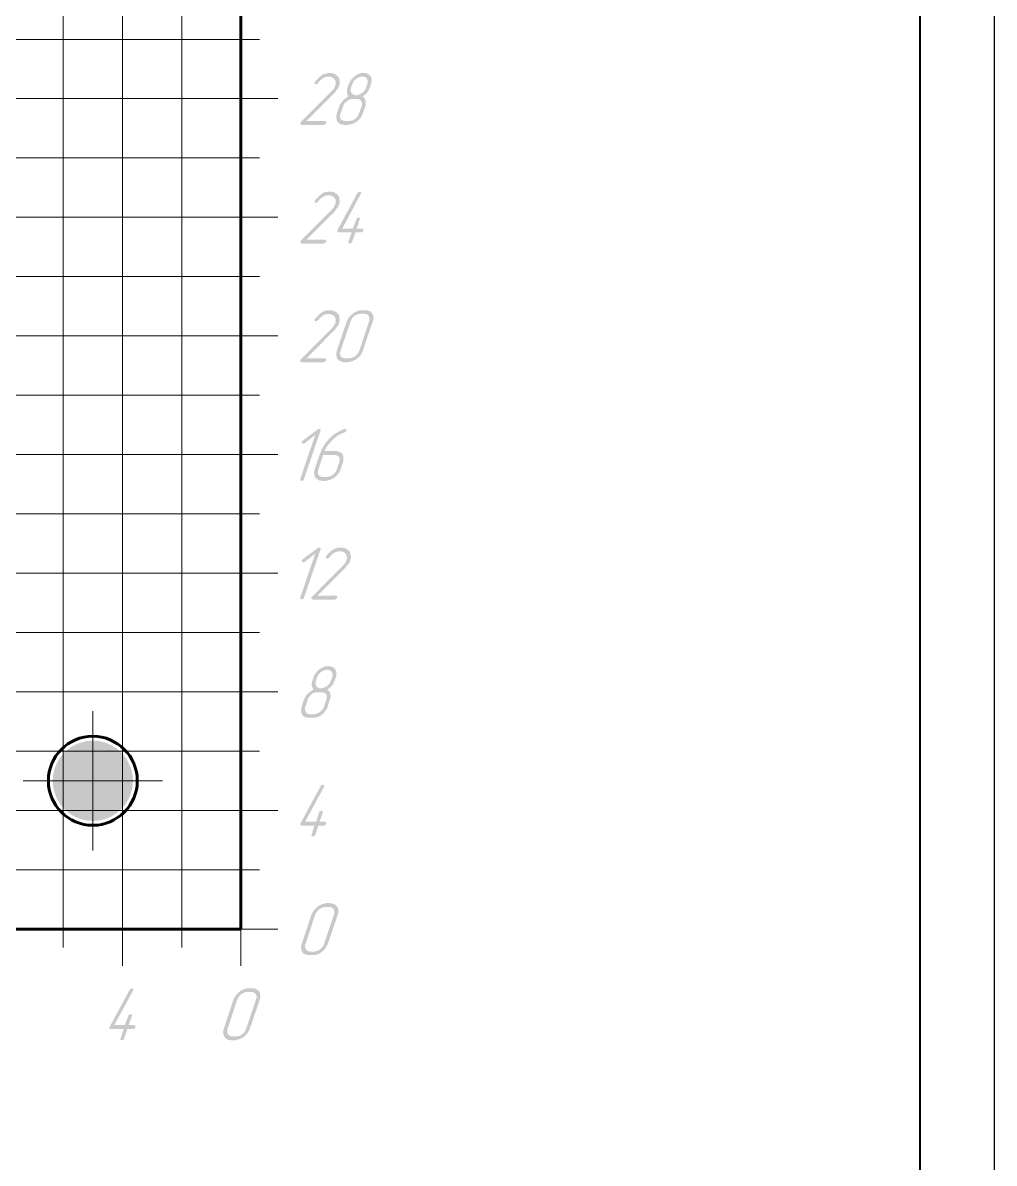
# Model space of a CAD drawing. Extents: x 260 to 1101, y 70 to 664.
# Drawn here: x 1035.5 to 1101, y 367 to 443.9 of the extents above; entities that cross this region are included whole.
import ezdxf

# ---------------------------------------------------------------- set-up
doc = ezdxf.new("R2010")
doc.units = 0
doc.header["$MEASUREMENT"] = 0
for name, color, linetype in [('KONTUR', 7, 'CONTINUOUS'), ('PDF _Геометрия', 7, 'CONTINUOUS'), ('PDF _Сплошная заливка', 7, 'CONTINUOUS')]:
    doc.layers.add(name, color=color, linetype=linetype)
doc.layers.add('Основная', color=7, linetype='CONTINUOUS', lineweight=40)

msp = doc.modelspace()

# ---------------------------------------------------------------- hatches: boundary and pattern name
at = {"layer": 'PDF _Сплошная заливка', "transparency": 33554559}
for points in [[(1056.239, 440.519), (1056.264, 440.519), (1056.29, 440.519), (1056.366, 440.494), (1056.467, 440.468), (1056.569, 440.418), (1056.594, 440.392), (1056.645, 440.367), (1056.696, 440.316), (1056.721, 440.265), (1056.721, 440.265), (1056.747, 440.265), (1056.747, 440.24), (1056.747, 440.24), (1056.772, 440.214), (1056.797, 440.189), (1056.823, 440.113), (1056.823, 440.011), (1056.848, 439.91), (1056.848, 439.859), (1056.848, 439.783), (1056.823, 439.732), (1056.823, 439.656), (1056.823, 439.656), (1056.797, 439.656), (1056.797, 439.63), (1056.772, 439.579), (1056.772, 439.554), (1056.747, 439.503), (1056.696, 439.427), (1056.696, 439.427), (1056.67, 439.402), (1056.645, 439.376), (1056.62, 439.351), (1056.594, 439.3), (1056.569, 439.249), (1056.518, 439.198), (1056.467, 439.148), (1054.588, 437.268), (1055.858, 437.268), (1055.883, 437.268), (1055.909, 437.268), (1055.909, 437.243), (1055.934, 437.217), (1055.934, 437.217), (1055.934, 437.166), (1055.934, 437.141), (1055.934, 437.141), (1055.909, 437.116), (1055.909, 437.09), (1055.858, 437.065), (1055.858, 437.065), (1055.833, 437.039), (1055.807, 437.039), (1055.756, 437.014), (1054.258, 437.014), (1054.233, 437.039), (1054.207, 437.039), (1054.182, 437.065), (1054.182, 437.065), (1054.182, 437.09), (1054.182, 437.116), (1054.182, 437.166), (1054.182, 437.166), (1054.207, 437.166), (1054.207, 437.192), (1054.233, 437.217), (1056.315, 439.3), (1056.391, 439.402), (1056.467, 439.478), (1056.467, 439.478), (1056.467, 439.503), (1056.467, 439.503), (1056.493, 439.529), (1056.518, 439.605), (1056.543, 439.656), (1056.543, 439.681), (1056.569, 439.681), (1056.569, 439.706), (1056.569, 439.757), (1056.569, 439.808), (1056.569, 439.884), (1056.569, 439.96), (1056.543, 440.011), (1056.518, 440.062), (1056.493, 440.087), (1056.493, 440.087), (1056.493, 440.113), (1056.467, 440.113), (1056.442, 440.138), (1056.417, 440.164), (1056.391, 440.189), (1056.315, 440.214), (1056.315, 440.214), (1056.315, 440.24), (1056.29, 440.24), (1056.264, 440.24), (1056.213, 440.265), (1056.188, 440.265), (1056.086, 440.265), (1056.061, 440.265), (1056.036, 440.265), (1055.985, 440.265), (1055.934, 440.24), (1055.858, 440.24), (1055.807, 440.214), (1055.731, 440.164), (1055.731, 440.164), (1055.706, 440.164), (1055.68, 440.138), (1055.629, 440.087), (1055.579, 440.062), (1055.502, 439.986), (1055.452, 439.935), (1055.375, 439.833), (1055.375, 439.833), (1055.375, 439.833), (1055.35, 439.808), (1055.325, 439.783), (1055.325, 439.783), (1055.299, 439.783), (1055.274, 439.757), (1055.249, 439.757), (1055.249, 439.757), (1055.223, 439.757), (1055.198, 439.783), (1055.172, 439.783), (1055.147, 439.808), (1055.147, 439.808), (1055.147, 439.859), (1055.147, 439.884), (1055.172, 439.935), (1055.198, 439.935), (1055.198, 439.935), (1055.198, 439.96), (1055.223, 439.986), (1055.274, 440.037), (1055.325, 440.087), (1055.401, 440.164), (1055.477, 440.24), (1055.579, 440.316), (1055.655, 440.392), (1055.68, 440.392), (1055.68, 440.392), (1055.68, 440.392), (1055.706, 440.418), (1055.756, 440.443), (1055.833, 440.443), (1055.883, 440.468), (1055.985, 440.494), (1056.086, 440.519), (1056.163, 440.519), (1056.213, 440.519)], [(1056.239, 432.518), (1056.264, 432.518), (1056.29, 432.518), (1056.366, 432.493), (1056.467, 432.467), (1056.569, 432.417), (1056.594, 432.391), (1056.645, 432.366), (1056.696, 432.315), (1056.721, 432.264), (1056.721, 432.264), (1056.747, 432.264), (1056.747, 432.239), (1056.747, 432.239), (1056.772, 432.213), (1056.797, 432.188), (1056.823, 432.112), (1056.823, 432.01), (1056.848, 431.909), (1056.848, 431.858), (1056.848, 431.782), (1056.823, 431.731), (1056.823, 431.655), (1056.823, 431.655), (1056.797, 431.655), (1056.797, 431.629), (1056.772, 431.578), (1056.772, 431.553), (1056.747, 431.502), (1056.696, 431.426), (1056.696, 431.426), (1056.67, 431.401), (1056.645, 431.375), (1056.62, 431.35), (1056.594, 431.299), (1056.569, 431.274), (1056.518, 431.197), (1056.467, 431.147), (1054.588, 429.267), (1055.858, 429.267), (1055.883, 429.267), (1055.909, 429.267), (1055.909, 429.242), (1055.934, 429.216), (1055.934, 429.216), (1055.934, 429.165), (1055.934, 429.14), (1055.934, 429.14), (1055.909, 429.115), (1055.909, 429.089), (1055.858, 429.064), (1055.858, 429.064), (1055.833, 429.038), (1055.807, 429.038), (1055.756, 429.013), (1054.258, 429.013), (1054.233, 429.038), (1054.207, 429.038), (1054.182, 429.064), (1054.182, 429.064), (1054.182, 429.089), (1054.182, 429.115), (1054.182, 429.165), (1054.182, 429.165), (1054.207, 429.165), (1054.207, 429.191), (1054.233, 429.216), (1056.315, 431.299), (1056.391, 431.401), (1056.467, 431.477), (1056.467, 431.477), (1056.467, 431.502), (1056.467, 431.528), (1056.493, 431.528), (1056.518, 431.604), (1056.543, 431.655), (1056.543, 431.68), (1056.569, 431.68), (1056.569, 431.705), (1056.569, 431.756), (1056.569, 431.807), (1056.569, 431.883), (1056.569, 431.959), (1056.543, 432.01), (1056.518, 432.061), (1056.493, 432.086), (1056.493, 432.086), (1056.493, 432.112), (1056.467, 432.112), (1056.442, 432.137), (1056.417, 432.163), (1056.391, 432.188), (1056.315, 432.213), (1056.315, 432.213), (1056.315, 432.239), (1056.29, 432.239), (1056.264, 432.239), (1056.213, 432.264), (1056.188, 432.264), (1056.086, 432.264), (1056.061, 432.264), (1056.036, 432.264), (1055.985, 432.264), (1055.934, 432.239), (1055.858, 432.239), (1055.807, 432.213), (1055.731, 432.163), (1055.731, 432.163), (1055.706, 432.163), (1055.68, 432.137), (1055.629, 432.086), (1055.579, 432.061), (1055.502, 431.985), (1055.452, 431.934), (1055.375, 431.832), (1055.375, 431.832), (1055.375, 431.832), (1055.35, 431.807), (1055.325, 431.782), (1055.325, 431.782), (1055.299, 431.782), (1055.274, 431.756), (1055.249, 431.756), (1055.249, 431.756), (1055.223, 431.756), (1055.198, 431.782), (1055.172, 431.782), (1055.147, 431.807), (1055.147, 431.807), (1055.147, 431.858), (1055.147, 431.883), (1055.172, 431.934), (1055.198, 431.934), (1055.198, 431.934), (1055.198, 431.959), (1055.223, 431.985), (1055.274, 432.036), (1055.325, 432.086), (1055.401, 432.163), (1055.477, 432.239), (1055.579, 432.315), (1055.655, 432.391), (1055.68, 432.391), (1055.68, 432.391), (1055.68, 432.391), (1055.706, 432.417), (1055.756, 432.442), (1055.833, 432.467), (1055.883, 432.493), (1055.985, 432.493), (1056.086, 432.518), (1056.163, 432.518), (1056.213, 432.518)], [(1058.245, 432.518), (1058.27, 432.518), (1058.27, 432.493), (1058.295, 432.493), (1058.295, 432.467), (1058.295, 432.442), (1058.295, 432.391), (1058.27, 432.366), (1057.026, 430.029), (1057.737, 430.029), (1057.965, 430.639), (1057.965, 430.639), (1057.965, 430.664), (1057.991, 430.689), (1058.016, 430.74), (1058.016, 430.74), (1058.016, 430.74), (1058.042, 430.766), (1058.092, 430.766), (1058.118, 430.766), (1058.118, 430.766), (1058.143, 430.766), (1058.168, 430.766), (1058.194, 430.74), (1058.194, 430.74), (1058.219, 430.715), (1058.219, 430.689), (1058.194, 430.639), (1057.991, 430.029), (1058.372, 430.029), (1058.397, 430.029), (1058.422, 430.004), (1058.448, 429.978), (1058.448, 429.978), (1058.448, 429.953), (1058.448, 429.927), (1058.448, 429.902), (1058.448, 429.902), (1058.422, 429.877), (1058.422, 429.851), (1058.397, 429.826), (1058.372, 429.8), (1058.346, 429.8), (1058.321, 429.775), (1058.27, 429.775), (1057.915, 429.775), (1057.686, 429.14), (1057.686, 429.14), (1057.686, 429.115), (1057.661, 429.089), (1057.61, 429.038), (1057.61, 429.038), (1057.584, 429.038), (1057.559, 429.038), (1057.534, 429.013), (1057.508, 429.013), (1057.508, 429.038), (1057.483, 429.038), (1057.458, 429.038), (1057.432, 429.064), (1057.432, 429.064), (1057.432, 429.089), (1057.432, 429.14), (1057.661, 429.775), (1056.772, 429.775), (1056.747, 429.775), (1056.721, 429.8), (1056.696, 429.8), (1056.696, 429.826), (1056.696, 429.826), (1056.696, 429.851), (1056.696, 429.902), (1056.696, 429.927), (1058.042, 432.417), (1058.067, 432.442), (1058.067, 432.442), (1058.092, 432.467), (1058.118, 432.493), (1058.219, 432.518), (1058.219, 432.518)], [(1056.239, 424.517), (1056.264, 424.517), (1056.29, 424.517), (1056.366, 424.492), (1056.467, 424.466), (1056.569, 424.416), (1056.594, 424.39), (1056.645, 424.365), (1056.696, 424.314), (1056.721, 424.289), (1056.721, 424.263), (1056.747, 424.263), (1056.747, 424.263), (1056.747, 424.238), (1056.772, 424.212), (1056.797, 424.187), (1056.823, 424.111), (1056.823, 424.009), (1056.848, 423.908), (1056.848, 423.857), (1056.848, 423.806), (1056.823, 423.73), (1056.823, 423.654), (1056.823, 423.654), (1056.797, 423.654), (1056.797, 423.628), (1056.772, 423.577), (1056.772, 423.552), (1056.747, 423.501), (1056.696, 423.425), (1056.696, 423.425), (1056.67, 423.4), (1056.645, 423.374), (1056.62, 423.349), (1056.594, 423.298), (1056.569, 423.273), (1056.518, 423.196), (1056.467, 423.146), (1054.588, 421.266), (1055.858, 421.266), (1055.883, 421.266), (1055.909, 421.266), (1055.909, 421.241), (1055.934, 421.215), (1055.934, 421.215), (1055.934, 421.164), (1055.934, 421.139), (1055.934, 421.139), (1055.909, 421.114), (1055.909, 421.088), (1055.858, 421.063), (1055.858, 421.063), (1055.833, 421.037), (1055.807, 421.037), (1055.756, 421.012), (1054.258, 421.012), (1054.233, 421.037), (1054.207, 421.037), (1054.182, 421.063), (1054.182, 421.063), (1054.182, 421.088), (1054.182, 421.114), (1054.182, 421.164), (1054.182, 421.164), (1054.207, 421.164), (1054.207, 421.19), (1054.233, 421.215), (1056.315, 423.298), (1056.391, 423.4), (1056.467, 423.476), (1056.467, 423.476), (1056.467, 423.501), (1056.467, 423.527), (1056.493, 423.527), (1056.518, 423.603), (1056.543, 423.654), (1056.543, 423.679), (1056.569, 423.679), (1056.569, 423.704), (1056.569, 423.755), (1056.569, 423.806), (1056.569, 423.882), (1056.569, 423.958), (1056.543, 424.035), (1056.518, 424.06), (1056.493, 424.085), (1056.493, 424.085), (1056.493, 424.111), (1056.467, 424.111), (1056.442, 424.136), (1056.417, 424.162), (1056.391, 424.187), (1056.315, 424.212), (1056.315, 424.212), (1056.315, 424.238), (1056.29, 424.238), (1056.264, 424.238), (1056.213, 424.263), (1056.188, 424.263), (1056.086, 424.263), (1056.061, 424.263), (1056.036, 424.263), (1055.985, 424.263), (1055.934, 424.238), (1055.858, 424.238), (1055.807, 424.212), (1055.731, 424.162), (1055.731, 424.162), (1055.706, 424.162), (1055.68, 424.136), (1055.629, 424.085), (1055.579, 424.06), (1055.502, 423.984), (1055.452, 423.933), (1055.375, 423.831), (1055.375, 423.831), (1055.375, 423.831), (1055.35, 423.806), (1055.325, 423.781), (1055.325, 423.781), (1055.299, 423.781), (1055.274, 423.781), (1055.249, 423.755), (1055.249, 423.755), (1055.223, 423.781), (1055.198, 423.781), (1055.172, 423.806), (1055.147, 423.806), (1055.147, 423.806), (1055.147, 423.857), (1055.147, 423.882), (1055.172, 423.933), (1055.198, 423.933), (1055.198, 423.933), (1055.198, 423.958), (1055.223, 423.984), (1055.274, 424.035), (1055.325, 424.085), (1055.401, 424.162), (1055.477, 424.263), (1055.579, 424.314), (1055.655, 424.39), (1055.68, 424.39), (1055.68, 424.39), (1055.68, 424.39), (1055.706, 424.416), (1055.756, 424.441), (1055.833, 424.466), (1055.883, 424.492), (1055.985, 424.517), (1056.086, 424.517), (1056.163, 424.517), (1056.213, 424.517)], [(1055.502, 416.516), (1055.528, 416.516), (1055.528, 416.491), (1055.553, 416.491), (1055.553, 416.465), (1055.553, 416.44), (1055.553, 416.389), (1054.436, 413.138), (1054.436, 413.138), (1054.436, 413.113), (1054.411, 413.087), (1054.385, 413.036), (1054.36, 413.036), (1054.334, 413.036), (1054.309, 413.036), (1054.284, 413.011), (1054.258, 413.011), (1054.258, 413.036), (1054.233, 413.036), (1054.207, 413.036), (1054.182, 413.062), (1054.182, 413.062), (1054.182, 413.113), (1054.182, 413.138), (1055.198, 416.11), (1054.487, 415.551), (1054.461, 415.551), (1054.436, 415.551), (1054.411, 415.526), (1054.385, 415.526), (1054.36, 415.526), (1054.36, 415.526), (1054.334, 415.526), (1054.309, 415.551), (1054.309, 415.576), (1054.284, 415.576), (1054.284, 415.627), (1054.284, 415.653), (1054.309, 415.653), (1054.309, 415.678), (1054.334, 415.703), (1054.36, 415.729), (1055.375, 416.491), (1055.375, 416.491), (1055.401, 416.516), (1055.426, 416.516), (1055.452, 416.516), (1055.477, 416.516)], [(1055.502, 408.515), (1055.528, 408.515), (1055.528, 408.49), (1055.553, 408.49), (1055.553, 408.464), (1055.553, 408.439), (1055.553, 408.388), (1054.436, 405.137), (1054.436, 405.137), (1054.436, 405.112), (1054.411, 405.086), (1054.385, 405.035), (1054.36, 405.035), (1054.334, 405.035), (1054.309, 405.035), (1054.284, 405.01), (1054.258, 405.01), (1054.258, 405.035), (1054.233, 405.035), (1054.207, 405.035), (1054.182, 405.061), (1054.182, 405.061), (1054.182, 405.112), (1054.182, 405.137), (1055.198, 408.109), (1054.487, 407.55), (1054.461, 407.55), (1054.436, 407.55), (1054.411, 407.525), (1054.385, 407.525), (1054.36, 407.525), (1054.36, 407.525), (1054.334, 407.525), (1054.309, 407.55), (1054.309, 407.575), (1054.284, 407.575), (1054.284, 407.626), (1054.284, 407.652), (1054.309, 407.652), (1054.309, 407.677), (1054.334, 407.702), (1054.36, 407.728), (1055.375, 408.49), (1055.375, 408.49), (1055.401, 408.515), (1055.426, 408.515), (1055.452, 408.515), (1055.477, 408.515)], [(1056.975, 408.515), (1057.026, 408.515), (1057.051, 408.515), (1057.127, 408.49), (1057.229, 408.464), (1057.305, 408.414), (1057.356, 408.388), (1057.407, 408.363), (1057.432, 408.312), (1057.483, 408.287), (1057.483, 408.261), (1057.483, 408.261), (1057.508, 408.261), (1057.508, 408.236), (1057.534, 408.21), (1057.534, 408.185), (1057.559, 408.109), (1057.584, 408.007), (1057.61, 407.906), (1057.61, 407.855), (1057.584, 407.804), (1057.584, 407.728), (1057.559, 407.677), (1057.559, 407.652), (1057.559, 407.652), (1057.559, 407.626), (1057.534, 407.601), (1057.534, 407.55), (1057.508, 407.499), (1057.458, 407.423), (1057.432, 407.423), (1057.432, 407.398), (1057.407, 407.372), (1057.381, 407.347), (1057.356, 407.296), (1057.305, 407.271), (1057.28, 407.194), (1057.229, 407.144), (1055.35, 405.264), (1056.62, 405.264), (1056.62, 405.264), (1056.645, 405.264), (1056.67, 405.239), (1056.67, 405.239), (1056.696, 405.213), (1056.696, 405.188), (1056.696, 405.137), (1056.67, 405.137), (1056.67, 405.112), (1056.645, 405.086), (1056.62, 405.061), (1056.62, 405.061), (1056.594, 405.035), (1056.569, 405.035), (1056.518, 405.01), (1055.02, 405.01), (1054.995, 405.035), (1054.969, 405.035), (1054.944, 405.061), (1054.944, 405.061), (1054.944, 405.086), (1054.944, 405.112), (1054.944, 405.162), (1054.944, 405.162), (1054.969, 405.188), (1054.969, 405.188), (1054.995, 405.213), (1057.051, 407.296), (1057.153, 407.398), (1057.204, 407.474), (1057.229, 407.474), (1057.229, 407.499), (1057.229, 407.525), (1057.254, 407.525), (1057.28, 407.601), (1057.305, 407.677), (1057.305, 407.677), (1057.305, 407.677), (1057.305, 407.702), (1057.331, 407.753), (1057.331, 407.804), (1057.331, 407.88), (1057.305, 407.956), (1057.305, 408.033), (1057.28, 408.058), (1057.254, 408.083), (1057.254, 408.109), (1057.229, 408.109), (1057.229, 408.134), (1057.204, 408.134), (1057.178, 408.16), (1057.153, 408.185), (1057.077, 408.21), (1057.077, 408.21), (1057.051, 408.236), (1057.051, 408.236), (1057, 408.236), (1056.975, 408.261), (1056.95, 408.261), (1056.848, 408.261), (1056.823, 408.261), (1056.797, 408.261), (1056.747, 408.261), (1056.696, 408.236), (1056.62, 408.236), (1056.569, 408.21), (1056.493, 408.16), (1056.493, 408.16), (1056.467, 408.16), (1056.417, 408.134), (1056.391, 408.109), (1056.34, 408.058), (1056.264, 407.982), (1056.213, 407.931), (1056.137, 407.855), (1056.137, 407.829), (1056.112, 407.829), (1056.112, 407.804), (1056.086, 407.779), (1056.086, 407.779), (1056.061, 407.779), (1056.036, 407.779), (1056.01, 407.753), (1055.985, 407.753), (1055.985, 407.779), (1055.934, 407.779), (1055.909, 407.804), (1055.909, 407.804), (1055.909, 407.829), (1055.909, 407.855), (1055.909, 407.88), (1055.934, 407.931), (1055.934, 407.931), (1055.959, 407.931), (1055.959, 407.956), (1055.985, 407.982), (1056.01, 408.033), (1056.086, 408.109), (1056.137, 408.16), (1056.239, 408.261), (1056.315, 408.312), (1056.417, 408.388), (1056.417, 408.388), (1056.442, 408.388), (1056.442, 408.388), (1056.467, 408.414), (1056.518, 408.439), (1056.569, 408.464), (1056.645, 408.49), (1056.747, 408.515), (1056.823, 408.515), (1056.924, 408.515), (1056.95, 408.515)], [(1040.191, 392.786), (1042.899, 392.786), (1042.866, 393.21), (1042.766, 393.623), (1042.604, 394.016), (1042.382, 394.378), (1042.106, 394.701), (1041.783, 394.977), (1041.421, 395.2), (1041.028, 395.362), (1040.615, 395.461), (1040.191, 395.495)], [(1040.191, 392.786), (1037.484, 392.786), (1037.517, 392.363), (1037.616, 391.949), (1037.779, 391.557), (1038.001, 391.194), (1038.277, 390.871), (1038.6, 390.595), (1038.962, 390.373), (1039.355, 390.21), (1039.768, 390.111), (1040.191, 390.078)], [(1040.191, 392.786), (1040.191, 390.078), (1040.615, 390.111), (1041.028, 390.21), (1041.421, 390.373), (1041.783, 390.595), (1042.106, 390.871), (1042.382, 391.194), (1042.604, 391.557), (1042.766, 391.949), (1042.866, 392.363), (1042.899, 392.786)], [(1055.731, 392.513), (1055.756, 392.513), (1055.782, 392.488), (1055.782, 392.488), (1055.807, 392.462), (1055.807, 392.437), (1055.807, 392.412), (1055.782, 392.361), (1054.512, 390.024), (1055.249, 390.024), (1055.452, 390.634), (1055.452, 390.659), (1055.452, 390.659), (1055.477, 390.71), (1055.502, 390.735), (1055.528, 390.735), (1055.528, 390.735), (1055.553, 390.761), (1055.579, 390.761), (1055.604, 390.786), (1055.629, 390.786), (1055.629, 390.761), (1055.655, 390.761), (1055.68, 390.735), (1055.706, 390.735), (1055.706, 390.71), (1055.706, 390.684), (1055.706, 390.634), (1055.477, 390.024), (1055.883, 390.024), (1055.883, 390.024), (1055.909, 389.999), (1055.934, 389.973), (1055.934, 389.973), (1055.934, 389.948), (1055.959, 389.922), (1055.934, 389.897), (1055.934, 389.897), (1055.934, 389.872), (1055.909, 389.846), (1055.883, 389.821), (1055.883, 389.821), (1055.858, 389.795), (1055.833, 389.77), (1055.782, 389.77), (1055.401, 389.77), (1055.198, 389.135), (1055.172, 389.135), (1055.172, 389.11), (1055.147, 389.084), (1055.122, 389.059), (1055.122, 389.033), (1055.096, 389.033), (1055.071, 389.033), (1055.02, 389.033), (1055.02, 389.033), (1054.995, 389.033), (1054.969, 389.033), (1054.944, 389.059), (1054.944, 389.059), (1054.944, 389.084), (1054.944, 389.11), (1054.944, 389.135), (1055.147, 389.77), (1054.258, 389.77), (1054.233, 389.77), (1054.207, 389.795), (1054.182, 389.821), (1054.182, 389.821), (1054.182, 389.821), (1054.182, 389.846), (1054.182, 389.897), (1054.207, 389.922), (1055.553, 392.412), (1055.553, 392.437), (1055.579, 392.462), (1055.604, 392.488), (1055.629, 392.488), (1055.706, 392.513), (1055.706, 392.513)], [(1042.858, 378.797), (1042.883, 378.797), (1042.908, 378.772), (1042.908, 378.772), (1042.908, 378.746), (1042.934, 378.721), (1042.908, 378.67), (1042.908, 378.645), (1041.639, 376.308), (1042.35, 376.308), (1042.578, 376.918), (1042.578, 376.918), (1042.578, 376.943), (1042.604, 376.968), (1042.629, 376.994), (1042.629, 376.994), (1042.655, 377.019), (1042.68, 377.019), (1042.705, 377.045), (1042.731, 377.045), (1042.756, 377.045), (1042.756, 377.045), (1042.781, 377.045), (1042.807, 377.019), (1042.807, 377.019), (1042.832, 376.994), (1042.832, 376.968), (1042.832, 376.918), (1042.604, 376.308), (1042.985, 376.308), (1043.01, 376.283), (1043.035, 376.283), (1043.061, 376.257), (1043.061, 376.257), (1043.061, 376.232), (1043.061, 376.206), (1043.061, 376.181), (1043.061, 376.181), (1043.061, 376.156), (1043.035, 376.13), (1043.01, 376.079), (1042.985, 376.079), (1042.985, 376.079), (1042.934, 376.054), (1042.908, 376.054), (1042.528, 376.054), (1042.299, 375.419), (1042.299, 375.419), (1042.299, 375.394), (1042.274, 375.343), (1042.248, 375.317), (1042.223, 375.317), (1042.223, 375.317), (1042.172, 375.292), (1042.147, 375.292), (1042.147, 375.292), (1042.121, 375.292), (1042.096, 375.317), (1042.071, 375.317), (1042.071, 375.317), (1042.045, 375.343), (1042.045, 375.368), (1042.071, 375.419), (1042.274, 376.054), (1041.385, 376.054), (1041.36, 376.054), (1041.334, 376.054), (1041.309, 376.079), (1041.309, 376.079), (1041.309, 376.105), (1041.309, 376.13), (1041.309, 376.181), (1041.334, 376.206), (1042.68, 378.696), (1042.68, 378.696), (1042.705, 378.721), (1042.705, 378.746), (1042.731, 378.772), (1042.832, 378.797), (1042.832, 378.797)]]:
    msp.add_hatch(color=256, dxfattribs=at).paths.add_polyline_path(points)
h = msp.add_hatch(color=256, dxfattribs=at)
h.paths.add_polyline_path([(1058.372, 440.265), (1058.346, 440.265), (1058.295, 440.265), (1058.245, 440.265), (1058.194, 440.24), (1058.118, 440.214), (1058.042, 440.189), (1057.965, 440.138), (1057.965, 440.138), (1057.94, 440.113), (1057.915, 440.087), (1057.864, 440.037), (1057.813, 439.986), (1057.788, 439.91), (1057.737, 439.859), (1057.711, 439.783), (1057.61, 439.529), (1057.61, 439.503), (1057.61, 439.478), (1057.61, 439.452), (1057.584, 439.402), (1057.584, 439.351), (1057.584, 439.275), (1057.61, 439.224), (1057.635, 439.173), (1057.635, 439.173), (1057.661, 439.148), (1057.686, 439.122), (1057.711, 439.097), (1057.762, 439.071), (1057.813, 439.046), (1057.864, 439.021), (1057.94, 439.021), (1057.991, 439.021), (1058.016, 439.021), (1058.067, 439.046), (1058.143, 439.046), (1058.219, 439.071), (1058.27, 439.122), (1058.346, 439.173), (1058.372, 439.173), (1058.397, 439.198), (1058.422, 439.224), (1058.473, 439.249), (1058.499, 439.3), (1058.549, 439.376), (1058.6, 439.452), (1058.626, 439.529), (1058.702, 439.783), (1058.727, 439.783), (1058.727, 439.808), (1058.727, 439.859), (1058.727, 439.91), (1058.727, 439.96), (1058.727, 440.011), (1058.702, 440.062), (1058.676, 440.138), (1058.676, 440.138), (1058.651, 440.164), (1058.651, 440.189), (1058.6, 440.214), (1058.575, 440.24), (1058.524, 440.24), (1058.448, 440.265)], flags=0)
h.paths.add_polyline_path([(1057.991, 438.767), (1057.711, 438.767), (1057.661, 438.767), (1057.61, 438.741), (1057.559, 438.741), (1057.483, 438.716), (1057.407, 438.665), (1057.331, 438.614), (1057.331, 438.614), (1057.305, 438.589), (1057.28, 438.563), (1057.229, 438.513), (1057.178, 438.487), (1057.127, 438.411), (1057.102, 438.335), (1057.077, 438.259), (1056.899, 437.776), (1056.899, 437.751), (1056.899, 437.725), (1056.874, 437.7), (1056.874, 437.649), (1056.874, 437.598), (1056.874, 437.522), (1056.899, 437.471), (1056.924, 437.42), (1056.924, 437.42), (1056.95, 437.395), (1056.975, 437.37), (1057, 437.344), (1057.051, 437.319), (1057.102, 437.293), (1057.153, 437.268), (1057.229, 437.268), (1057.508, 437.268), (1057.559, 437.293), (1057.61, 437.293), (1057.661, 437.293), (1057.737, 437.319), (1057.813, 437.37), (1057.889, 437.42), (1057.889, 437.42), (1057.915, 437.446), (1057.94, 437.471), (1057.991, 437.522), (1058.042, 437.573), (1058.067, 437.624), (1058.118, 437.7), (1058.143, 437.776), (1058.321, 438.259), (1058.321, 438.284), (1058.321, 438.309), (1058.346, 438.335), (1058.346, 438.386), (1058.346, 438.462), (1058.346, 438.513), (1058.321, 438.563), (1058.295, 438.614), (1058.295, 438.64), (1058.27, 438.64), (1058.27, 438.665), (1058.219, 438.69), (1058.194, 438.741), (1058.118, 438.741), (1058.067, 438.767)], flags=0)
h.paths.add_polyline_path([(1058.499, 440.519), (1058.575, 440.519), (1058.626, 440.494), (1058.702, 440.468), (1058.778, 440.443), (1058.854, 440.392), (1058.879, 440.341), (1058.93, 440.316), (1058.93, 440.291), (1058.93, 440.291), (1058.956, 440.265), (1058.956, 440.24), (1058.981, 440.214), (1058.981, 440.164), (1059.006, 440.113), (1059.006, 440.062), (1059.006, 439.935), (1058.981, 439.859), (1058.956, 439.783), (1058.879, 439.529), (1058.854, 439.503), (1058.854, 439.478), (1058.854, 439.452), (1058.829, 439.402), (1058.803, 439.351), (1058.778, 439.3), (1058.727, 439.249), (1058.702, 439.198), (1058.676, 439.198), (1058.676, 439.173), (1058.651, 439.148), (1058.6, 439.097), (1058.575, 439.071), (1058.524, 439.021), (1058.448, 438.995), (1058.397, 438.944), (1058.397, 438.944), (1058.422, 438.919), (1058.448, 438.894), (1058.473, 438.868), (1058.499, 438.843), (1058.524, 438.792), (1058.549, 438.741), (1058.575, 438.665), (1058.575, 438.665), (1058.6, 438.64), (1058.6, 438.589), (1058.6, 438.538), (1058.6, 438.487), (1058.6, 438.411), (1058.6, 438.335), (1058.575, 438.259), (1058.397, 437.776), (1058.397, 437.776), (1058.397, 437.751), (1058.397, 437.751), (1058.372, 437.725), (1058.346, 437.649), (1058.321, 437.598), (1058.27, 437.497), (1058.194, 437.42), (1058.092, 437.319), (1057.991, 437.243), (1057.991, 437.243), (1057.991, 437.243), (1057.965, 437.217), (1057.94, 437.217), (1057.915, 437.192), (1057.889, 437.166), (1057.813, 437.141), (1057.737, 437.09), (1057.635, 437.065), (1057.508, 437.039), (1057.458, 437.039), (1057.407, 437.014), (1057.127, 437.014), (1057.102, 437.039), (1057.051, 437.039), (1056.975, 437.039), (1056.899, 437.065), (1056.823, 437.116), (1056.772, 437.166), (1056.721, 437.192), (1056.696, 437.243), (1056.696, 437.243), (1056.696, 437.243), (1056.67, 437.268), (1056.645, 437.319), (1056.645, 437.395), (1056.62, 437.471), (1056.62, 437.547), (1056.62, 437.598), (1056.62, 437.649), (1056.645, 437.7), (1056.645, 437.776), (1056.823, 438.259), (1056.823, 438.284), (1056.823, 438.309), (1056.848, 438.335), (1056.874, 438.386), (1056.899, 438.436), (1056.95, 438.513), (1057, 438.563), (1057.051, 438.64), (1057.051, 438.64), (1057.077, 438.665), (1057.102, 438.69), (1057.153, 438.741), (1057.229, 438.792), (1057.28, 438.843), (1057.356, 438.894), (1057.458, 438.944), (1057.432, 438.944), (1057.432, 438.97), (1057.407, 438.97), (1057.407, 438.995), (1057.381, 439.046), (1057.356, 439.097), (1057.331, 439.148), (1057.331, 439.198), (1057.331, 439.198), (1057.331, 439.224), (1057.331, 439.249), (1057.331, 439.3), (1057.331, 439.325), (1057.331, 439.402), (1057.356, 439.452), (1057.356, 439.529), (1057.458, 439.783), (1057.458, 439.783), (1057.458, 439.783), (1057.458, 439.808), (1057.483, 439.833), (1057.508, 439.884), (1057.559, 439.96), (1057.584, 440.037), (1057.661, 440.113), (1057.762, 440.214), (1057.864, 440.316), (1057.864, 440.316), (1057.889, 440.316), (1057.915, 440.341), (1057.94, 440.367), (1057.991, 440.392), (1058.042, 440.418), (1058.092, 440.443), (1058.143, 440.468), (1058.295, 440.519), (1058.372, 440.519)], flags=0)
h = msp.add_hatch(color=256, dxfattribs=at)
h.paths.add_polyline_path([(1058.499, 424.289), (1058.219, 424.289), (1058.168, 424.263), (1058.118, 424.263), (1058.067, 424.238), (1057.991, 424.212), (1057.915, 424.187), (1057.838, 424.136), (1057.838, 424.111), (1057.813, 424.111), (1057.788, 424.06), (1057.737, 424.035), (1057.686, 423.984), (1057.661, 423.908), (1057.61, 423.857), (1057.584, 423.781), (1056.899, 421.774), (1056.899, 421.749), (1056.899, 421.723), (1056.874, 421.698), (1056.874, 421.647), (1056.874, 421.596), (1056.874, 421.545), (1056.899, 421.469), (1056.924, 421.418), (1056.924, 421.418), (1056.95, 421.393), (1056.975, 421.368), (1057, 421.342), (1057.051, 421.317), (1057.102, 421.291), (1057.153, 421.266), (1057.229, 421.266), (1057.508, 421.266), (1057.559, 421.291), (1057.61, 421.291), (1057.661, 421.317), (1057.737, 421.342), (1057.813, 421.368), (1057.889, 421.418), (1057.889, 421.418), (1057.915, 421.444), (1057.94, 421.469), (1057.991, 421.52), (1058.042, 421.571), (1058.092, 421.622), (1058.118, 421.698), (1058.168, 421.774), (1058.829, 423.781), (1058.854, 423.781), (1058.854, 423.806), (1058.854, 423.857), (1058.854, 423.882), (1058.854, 423.958), (1058.854, 424.009), (1058.829, 424.06), (1058.803, 424.136), (1058.803, 424.136), (1058.778, 424.162), (1058.753, 424.187), (1058.727, 424.212), (1058.702, 424.238), (1058.626, 424.263), (1058.575, 424.263)], flags=0)
h.paths.add_polyline_path([(1058.626, 424.517), (1058.702, 424.517), (1058.753, 424.492), (1058.829, 424.466), (1058.905, 424.441), (1058.981, 424.39), (1059.006, 424.339), (1059.032, 424.314), (1059.057, 424.289), (1059.057, 424.263), (1059.083, 424.212), (1059.108, 424.162), (1059.108, 424.085), (1059.133, 423.984), (1059.108, 423.882), (1059.108, 423.831), (1059.083, 423.781), (1058.397, 421.774), (1058.397, 421.774), (1058.397, 421.749), (1058.397, 421.749), (1058.397, 421.723), (1058.346, 421.647), (1058.321, 421.596), (1058.27, 421.495), (1058.194, 421.418), (1058.118, 421.342), (1058.016, 421.241), (1057.991, 421.241), (1057.991, 421.241), (1057.965, 421.215), (1057.965, 421.215), (1057.915, 421.19), (1057.889, 421.164), (1057.813, 421.139), (1057.737, 421.088), (1057.635, 421.063), (1057.508, 421.037), (1057.458, 421.037), (1057.407, 421.012), (1057.127, 421.012), (1057.102, 421.037), (1057.051, 421.037), (1056.975, 421.037), (1056.924, 421.088), (1056.848, 421.114), (1056.772, 421.164), (1056.721, 421.19), (1056.696, 421.241), (1056.696, 421.241), (1056.696, 421.241), (1056.67, 421.266), (1056.645, 421.317), (1056.645, 421.393), (1056.62, 421.469), (1056.62, 421.545), (1056.62, 421.596), (1056.62, 421.647), (1056.645, 421.698), (1056.645, 421.774), (1057.331, 423.781), (1057.331, 423.781), (1057.331, 423.781), (1057.331, 423.806), (1057.356, 423.831), (1057.381, 423.882), (1057.407, 423.958), (1057.483, 424.035), (1057.534, 424.111), (1057.635, 424.212), (1057.737, 424.289), (1057.737, 424.289), (1057.737, 424.314), (1057.762, 424.314), (1057.788, 424.339), (1057.813, 424.339), (1057.838, 424.365), (1057.915, 424.416), (1058.016, 424.441), (1058.118, 424.492), (1058.219, 424.517), (1058.27, 424.517)], flags=0)
h = msp.add_hatch(color=256, dxfattribs=at)
h.paths.add_polyline_path([(1056.493, 414.764), (1055.731, 414.764), (1055.401, 413.773), (1055.401, 413.748), (1055.401, 413.722), (1055.375, 413.697), (1055.375, 413.646), (1055.375, 413.595), (1055.375, 413.544), (1055.401, 413.468), (1055.426, 413.417), (1055.426, 413.417), (1055.452, 413.392), (1055.477, 413.367), (1055.502, 413.341), (1055.553, 413.316), (1055.604, 413.29), (1055.655, 413.265), (1055.731, 413.265), (1056.01, 413.265), (1056.061, 413.29), (1056.112, 413.29), (1056.163, 413.316), (1056.239, 413.341), (1056.315, 413.367), (1056.391, 413.417), (1056.391, 413.417), (1056.417, 413.443), (1056.442, 413.468), (1056.493, 413.519), (1056.543, 413.57), (1056.569, 413.621), (1056.62, 413.697), (1056.645, 413.773), (1056.823, 414.281), (1056.823, 414.281), (1056.823, 414.306), (1056.848, 414.357), (1056.848, 414.408), (1056.848, 414.459), (1056.848, 414.51), (1056.823, 414.56), (1056.797, 414.637), (1056.797, 414.637), (1056.772, 414.637), (1056.772, 414.662), (1056.721, 414.687), (1056.696, 414.738), (1056.62, 414.738), (1056.569, 414.764)], flags=0)
h.paths.add_polyline_path([(1057.254, 416.516), (1057.28, 416.516), (1057.305, 416.491), (1057.305, 416.465), (1057.305, 416.465), (1057.305, 416.415), (1057.305, 416.389), (1057.305, 416.389), (1057.28, 416.364), (1057.28, 416.338), (1057.254, 416.338), (1057.254, 416.338), (1057.229, 416.313), (1057.204, 416.288), (1057.178, 416.288), (1057.127, 416.262), (1057.051, 416.237), (1056.924, 416.186), (1056.924, 416.186), (1056.924, 416.161), (1056.899, 416.161), (1056.848, 416.135), (1056.823, 416.11), (1056.797, 416.11), (1056.696, 416.059), (1056.696, 416.034), (1056.67, 416.034), (1056.62, 416.008), (1056.569, 415.957), (1056.518, 415.907), (1056.442, 415.856), (1056.366, 415.78), (1056.29, 415.703), (1056.29, 415.703), (1056.264, 415.678), (1056.239, 415.653), (1056.188, 415.602), (1056.163, 415.551), (1056.112, 415.5), (1056.061, 415.424), (1056.01, 415.373), (1056.01, 415.348), (1055.985, 415.348), (1055.959, 415.297), (1055.934, 415.246), (1055.909, 415.195), (1055.883, 415.145), (1055.858, 415.094), (1055.833, 415.018), (1056.594, 415.018), (1056.62, 415.018), (1056.67, 415.018), (1056.747, 414.992), (1056.823, 414.967), (1056.899, 414.916), (1056.975, 414.891), (1057, 414.84), (1057.026, 414.814), (1057.051, 414.789), (1057.051, 414.764), (1057.077, 414.713), (1057.102, 414.662), (1057.102, 414.586), (1057.102, 414.484), (1057.102, 414.383), (1057.077, 414.332), (1057.077, 414.281), (1056.899, 413.773), (1056.899, 413.773), (1056.899, 413.748), (1056.899, 413.748), (1056.874, 413.722), (1056.848, 413.671), (1056.823, 413.595), (1056.772, 413.494), (1056.696, 413.417), (1056.594, 413.316), (1056.493, 413.24), (1056.493, 413.24), (1056.493, 413.214), (1056.467, 413.214), (1056.442, 413.189), (1056.417, 413.189), (1056.391, 413.163), (1056.315, 413.138), (1056.239, 413.087), (1056.137, 413.062), (1056.01, 413.036), (1055.959, 413.036), (1055.909, 413.011), (1055.629, 413.011), (1055.604, 413.036), (1055.553, 413.036), (1055.477, 413.036), (1055.401, 413.087), (1055.35, 413.113), (1055.274, 413.163), (1055.223, 413.189), (1055.198, 413.24), (1055.198, 413.24), (1055.198, 413.24), (1055.172, 413.265), (1055.147, 413.316), (1055.147, 413.392), (1055.122, 413.468), (1055.122, 413.544), (1055.122, 413.595), (1055.122, 413.646), (1055.147, 413.697), (1055.147, 413.773), (1055.528, 414.891), (1055.528, 414.891), (1055.553, 414.916), (1055.553, 414.941), (1055.579, 414.967), (1055.579, 415.018), (1055.604, 415.068), (1055.629, 415.145), (1055.68, 415.195), (1055.706, 415.272), (1055.756, 415.348), (1055.807, 415.424), (1055.858, 415.5), (1055.909, 415.602), (1055.985, 415.678), (1056.061, 415.754), (1056.112, 415.83), (1056.137, 415.856), (1056.137, 415.856), (1056.163, 415.881), (1056.213, 415.907), (1056.239, 415.957), (1056.29, 416.008), (1056.366, 416.059), (1056.417, 416.11), (1056.493, 416.161), (1056.569, 416.211), (1056.67, 416.262), (1056.747, 416.313), (1056.848, 416.364), (1056.95, 416.415), (1057.051, 416.465), (1057.153, 416.516), (1057.229, 416.516), (1057.229, 416.516)], flags=0)
h = msp.add_hatch(color=256, dxfattribs=at)
h.paths.add_polyline_path([(1056.01, 400.286), (1055.959, 400.286), (1055.934, 400.26), (1055.883, 400.26), (1055.807, 400.235), (1055.756, 400.209), (1055.68, 400.184), (1055.604, 400.133), (1055.579, 400.133), (1055.579, 400.108), (1055.528, 400.082), (1055.502, 400.032), (1055.452, 399.981), (1055.401, 399.93), (1055.35, 399.854), (1055.325, 399.778), (1055.249, 399.524), (1055.249, 399.498), (1055.223, 399.473), (1055.223, 399.447), (1055.223, 399.397), (1055.223, 399.346), (1055.223, 399.27), (1055.249, 399.219), (1055.274, 399.168), (1055.274, 399.168), (1055.299, 399.143), (1055.325, 399.117), (1055.35, 399.092), (1055.375, 399.066), (1055.452, 399.041), (1055.502, 399.016), (1055.579, 399.016), (1055.604, 399.016), (1055.655, 399.041), (1055.706, 399.041), (1055.756, 399.066), (1055.833, 399.092), (1055.909, 399.117), (1055.985, 399.168), (1055.985, 399.168), (1056.01, 399.193), (1056.036, 399.219), (1056.086, 399.27), (1056.137, 399.32), (1056.188, 399.371), (1056.213, 399.447), (1056.239, 399.524), (1056.34, 399.778), (1056.34, 399.778), (1056.34, 399.803), (1056.34, 399.854), (1056.366, 399.905), (1056.366, 399.955), (1056.34, 400.006), (1056.34, 400.082), (1056.315, 400.133), (1056.315, 400.133), (1056.29, 400.159), (1056.264, 400.184), (1056.239, 400.209), (1056.188, 400.235), (1056.137, 400.26), (1056.086, 400.26)], flags=0)
h.paths.add_polyline_path([(1055.604, 398.762), (1055.325, 398.762), (1055.299, 398.762), (1055.249, 398.762), (1055.172, 398.736), (1055.122, 398.711), (1055.045, 398.685), (1054.969, 398.635), (1054.944, 398.609), (1054.918, 398.609), (1054.893, 398.558), (1054.868, 398.533), (1054.817, 398.482), (1054.766, 398.406), (1054.715, 398.355), (1054.69, 398.279), (1054.538, 397.771), (1054.512, 397.771), (1054.512, 397.746), (1054.512, 397.695), (1054.512, 397.644), (1054.512, 397.593), (1054.512, 397.542), (1054.538, 397.466), (1054.563, 397.415), (1054.563, 397.415), (1054.588, 397.39), (1054.588, 397.365), (1054.639, 397.339), (1054.665, 397.314), (1054.715, 397.288), (1054.791, 397.288), (1054.868, 397.263), (1055.147, 397.263), (1055.172, 397.288), (1055.249, 397.288), (1055.299, 397.314), (1055.375, 397.339), (1055.426, 397.365), (1055.502, 397.415), (1055.528, 397.415), (1055.553, 397.441), (1055.579, 397.466), (1055.604, 397.517), (1055.655, 397.568), (1055.706, 397.619), (1055.756, 397.695), (1055.782, 397.771), (1055.959, 398.279), (1055.959, 398.279), (1055.959, 398.304), (1055.959, 398.355), (1055.985, 398.406), (1055.985, 398.457), (1055.959, 398.508), (1055.959, 398.558), (1055.934, 398.635), (1055.909, 398.635), (1055.909, 398.66), (1055.883, 398.685), (1055.858, 398.711), (1055.807, 398.736), (1055.756, 398.736), (1055.68, 398.762)], flags=0)
h.paths.add_polyline_path([(1056.137, 400.514), (1056.188, 400.514), (1056.264, 400.489), (1056.34, 400.463), (1056.417, 400.438), (1056.493, 400.387), (1056.518, 400.336), (1056.543, 400.311), (1056.543, 400.311), (1056.569, 400.286), (1056.569, 400.26), (1056.594, 400.235), (1056.594, 400.209), (1056.62, 400.159), (1056.62, 400.108), (1056.62, 400.057), (1056.62, 399.93), (1056.62, 399.854), (1056.594, 399.778), (1056.493, 399.524), (1056.493, 399.498), (1056.493, 399.498), (1056.467, 399.447), (1056.442, 399.422), (1056.417, 399.371), (1056.391, 399.295), (1056.366, 399.244), (1056.315, 399.193), (1056.315, 399.193), (1056.29, 399.168), (1056.264, 399.143), (1056.239, 399.117), (1056.188, 399.066), (1056.137, 399.016), (1056.086, 398.99), (1056.01, 398.939), (1056.036, 398.939), (1056.036, 398.914), (1056.061, 398.914), (1056.086, 398.863), (1056.137, 398.838), (1056.163, 398.787), (1056.188, 398.736), (1056.213, 398.66), (1056.213, 398.66), (1056.213, 398.635), (1056.239, 398.584), (1056.239, 398.533), (1056.239, 398.482), (1056.239, 398.431), (1056.213, 398.355), (1056.188, 398.279), (1056.036, 397.771), (1056.036, 397.771), (1056.036, 397.746), (1056.01, 397.746), (1056.01, 397.72), (1055.985, 397.669), (1055.934, 397.593), (1055.883, 397.517), (1055.807, 397.415), (1055.731, 397.314), (1055.629, 397.238), (1055.629, 397.238), (1055.604, 397.238), (1055.604, 397.212), (1055.579, 397.212), (1055.553, 397.187), (1055.528, 397.161), (1055.452, 397.136), (1055.35, 397.085), (1055.249, 397.06), (1055.147, 397.034), (1055.096, 397.034), (1055.02, 397.034), (1054.741, 397.034), (1054.715, 397.034), (1054.665, 397.034), (1054.614, 397.034), (1054.538, 397.085), (1054.461, 397.111), (1054.385, 397.161), (1054.36, 397.187), (1054.334, 397.238), (1054.334, 397.238), (1054.334, 397.238), (1054.309, 397.288), (1054.284, 397.314), (1054.258, 397.39), (1054.258, 397.466), (1054.233, 397.542), (1054.233, 397.593), (1054.258, 397.644), (1054.258, 397.72), (1054.284, 397.771), (1054.436, 398.279), (1054.461, 398.279), (1054.461, 398.304), (1054.487, 398.33), (1054.512, 398.381), (1054.538, 398.457), (1054.563, 398.508), (1054.614, 398.584), (1054.665, 398.635), (1054.69, 398.66), (1054.715, 398.66), (1054.741, 398.711), (1054.791, 398.736), (1054.842, 398.787), (1054.918, 398.838), (1054.995, 398.889), (1055.071, 398.939), (1055.071, 398.939), (1055.071, 398.965), (1055.045, 398.99), (1055.02, 399.016), (1055.02, 399.041), (1054.995, 399.092), (1054.969, 399.143), (1054.969, 399.193), (1054.969, 399.193), (1054.944, 399.219), (1054.944, 399.244), (1054.944, 399.295), (1054.969, 399.346), (1054.969, 399.397), (1054.969, 399.447), (1054.995, 399.524), (1055.096, 399.778), (1055.096, 399.778), (1055.096, 399.803), (1055.096, 399.803), (1055.096, 399.828), (1055.122, 399.879), (1055.172, 399.955), (1055.223, 400.032), (1055.299, 400.133), (1055.375, 400.209), (1055.477, 400.311), (1055.477, 400.311), (1055.502, 400.336), (1055.528, 400.336), (1055.579, 400.362), (1055.604, 400.387), (1055.655, 400.413), (1055.731, 400.438), (1055.782, 400.463), (1055.934, 400.514), (1056.01, 400.514), (1056.112, 400.514)], flags=0)
at = {"layer": 'PDF _Сплошная заливка', "true_color": 0xffffff, "transparency": 33554559}
msp.add_hatch(color=7, dxfattribs=at).paths.add_polyline_path([(1040.191, 395.495), (1039.768, 395.461), (1039.355, 395.362), (1038.962, 395.2), (1038.6, 394.977), (1038.277, 394.701), (1038.001, 394.378), (1037.779, 394.016), (1037.616, 393.623), (1037.517, 393.21), (1037.484, 392.786), (1040.191, 392.786)])
at = {"layer": 'PDF _Сплошная заливка', "transparency": 33554559}
h = msp.add_hatch(color=256, dxfattribs=at)
h.paths.add_polyline_path([(1056.137, 384.284), (1055.858, 384.284), (1055.807, 384.258), (1055.756, 384.258), (1055.68, 384.233), (1055.629, 384.207), (1055.553, 384.182), (1055.477, 384.131), (1055.452, 384.131), (1055.452, 384.106), (1055.401, 384.08), (1055.375, 384.03), (1055.325, 383.979), (1055.274, 383.928), (1055.249, 383.852), (1055.198, 383.776), (1054.538, 381.769), (1054.512, 381.769), (1054.512, 381.744), (1054.512, 381.693), (1054.512, 381.642), (1054.512, 381.591), (1054.512, 381.54), (1054.538, 381.464), (1054.563, 381.413), (1054.563, 381.413), (1054.588, 381.388), (1054.614, 381.363), (1054.639, 381.337), (1054.665, 381.312), (1054.741, 381.286), (1054.791, 381.286), (1054.868, 381.261), (1055.147, 381.261), (1055.172, 381.286), (1055.249, 381.286), (1055.299, 381.312), (1055.375, 381.337), (1055.426, 381.363), (1055.502, 381.413), (1055.528, 381.413), (1055.553, 381.439), (1055.579, 381.464), (1055.629, 381.515), (1055.655, 381.566), (1055.706, 381.617), (1055.756, 381.693), (1055.782, 381.769), (1056.467, 383.776), (1056.467, 383.776), (1056.467, 383.801), (1056.493, 383.852), (1056.493, 383.903), (1056.493, 383.953), (1056.493, 384.004), (1056.467, 384.055), (1056.442, 384.131), (1056.442, 384.131), (1056.417, 384.157), (1056.391, 384.182), (1056.366, 384.207), (1056.315, 384.233), (1056.264, 384.258), (1056.213, 384.284)], flags=0)
h.paths.add_polyline_path([(1056.264, 384.512), (1056.315, 384.512), (1056.391, 384.512), (1056.467, 384.461), (1056.543, 384.436), (1056.594, 384.385), (1056.645, 384.334), (1056.67, 384.309), (1056.67, 384.284), (1056.696, 384.258), (1056.721, 384.233), (1056.721, 384.157), (1056.747, 384.08), (1056.747, 383.979), (1056.747, 383.877), (1056.721, 383.826), (1056.721, 383.776), (1056.036, 381.769), (1056.036, 381.769), (1056.036, 381.744), (1056.036, 381.744), (1056.01, 381.718), (1055.985, 381.667), (1055.934, 381.591), (1055.883, 381.515), (1055.833, 381.413), (1055.731, 381.337), (1055.629, 381.236), (1055.629, 381.236), (1055.604, 381.236), (1055.604, 381.21), (1055.579, 381.21), (1055.553, 381.185), (1055.528, 381.159), (1055.452, 381.134), (1055.35, 381.083), (1055.249, 381.058), (1055.147, 381.032), (1055.096, 381.032), (1055.02, 381.032), (1054.741, 381.032), (1054.715, 381.032), (1054.665, 381.032), (1054.614, 381.058), (1054.538, 381.083), (1054.461, 381.109), (1054.385, 381.159), (1054.36, 381.185), (1054.334, 381.236), (1054.334, 381.236), (1054.334, 381.236), (1054.309, 381.286), (1054.284, 381.312), (1054.258, 381.388), (1054.258, 381.464), (1054.233, 381.566), (1054.233, 381.617), (1054.258, 381.642), (1054.258, 381.718), (1054.284, 381.769), (1054.944, 383.776), (1054.944, 383.776), (1054.969, 383.801), (1054.969, 383.801), (1054.969, 383.826), (1054.995, 383.877), (1055.045, 383.953), (1055.096, 384.03), (1055.172, 384.131), (1055.249, 384.207), (1055.35, 384.284), (1055.35, 384.309), (1055.375, 384.309), (1055.375, 384.309), (1055.401, 384.334), (1055.426, 384.36), (1055.452, 384.36), (1055.553, 384.411), (1055.629, 384.461), (1055.731, 384.487), (1055.858, 384.512), (1055.909, 384.538), (1056.239, 384.538)], flags=0)
h = msp.add_hatch(color=256, dxfattribs=at)
h.paths.add_polyline_path([(1050.881, 378.543), (1050.602, 378.543), (1050.551, 378.543), (1050.5, 378.543), (1050.424, 378.518), (1050.373, 378.492), (1050.297, 378.442), (1050.221, 378.416), (1050.196, 378.391), (1050.196, 378.391), (1050.145, 378.34), (1050.12, 378.315), (1050.069, 378.264), (1050.018, 378.188), (1049.993, 378.137), (1049.942, 378.061), (1049.282, 376.054), (1049.256, 376.029), (1049.256, 376.003), (1049.256, 375.978), (1049.256, 375.927), (1049.256, 375.876), (1049.256, 375.8), (1049.282, 375.749), (1049.307, 375.698), (1049.307, 375.698), (1049.332, 375.673), (1049.358, 375.648), (1049.383, 375.622), (1049.434, 375.597), (1049.485, 375.571), (1049.536, 375.546), (1049.612, 375.546), (1049.891, 375.546), (1049.942, 375.546), (1049.993, 375.571), (1050.043, 375.571), (1050.12, 375.597), (1050.17, 375.648), (1050.246, 375.698), (1050.272, 375.698), (1050.297, 375.724), (1050.323, 375.749), (1050.373, 375.775), (1050.424, 375.825), (1050.45, 375.902), (1050.5, 375.978), (1050.526, 376.054), (1051.211, 378.061), (1051.211, 378.061), (1051.211, 378.086), (1051.237, 378.137), (1051.237, 378.162), (1051.237, 378.213), (1051.237, 378.289), (1051.211, 378.34), (1051.186, 378.416), (1051.186, 378.416), (1051.161, 378.416), (1051.135, 378.442), (1051.11, 378.467), (1051.059, 378.518), (1051.008, 378.518), (1050.957, 378.543)], flags=0)
h.paths.add_polyline_path([(1051.008, 378.797), (1051.059, 378.797), (1051.135, 378.772), (1051.211, 378.746), (1051.287, 378.696), (1051.364, 378.645), (1051.389, 378.619), (1051.414, 378.594), (1051.414, 378.569), (1051.44, 378.543), (1051.465, 378.492), (1051.465, 378.442), (1051.491, 378.365), (1051.491, 378.264), (1051.491, 378.162), (1051.465, 378.111), (1051.465, 378.061), (1050.78, 376.054), (1050.78, 376.029), (1050.78, 376.029), (1050.78, 376.003), (1050.754, 376.003), (1050.729, 375.927), (1050.678, 375.876), (1050.627, 375.775), (1050.577, 375.698), (1050.475, 375.597), (1050.373, 375.521), (1050.373, 375.521), (1050.373, 375.495), (1050.348, 375.495), (1050.323, 375.495), (1050.297, 375.47), (1050.272, 375.444), (1050.196, 375.419), (1050.094, 375.368), (1049.993, 375.343), (1049.891, 375.317), (1049.84, 375.292), (1049.764, 375.292), (1049.485, 375.292), (1049.459, 375.292), (1049.434, 375.317), (1049.358, 375.317), (1049.282, 375.343), (1049.205, 375.394), (1049.129, 375.444), (1049.104, 375.47), (1049.078, 375.521), (1049.078, 375.521), (1049.078, 375.521), (1049.053, 375.546), (1049.028, 375.597), (1049.002, 375.673), (1049.002, 375.749), (1048.977, 375.825), (1048.977, 375.876), (1049.002, 375.927), (1049.002, 375.978), (1049.028, 376.054), (1049.688, 378.061), (1049.688, 378.061), (1049.713, 378.061), (1049.713, 378.086), (1049.713, 378.111), (1049.739, 378.162), (1049.789, 378.238), (1049.84, 378.315), (1049.916, 378.391), (1049.993, 378.492), (1050.094, 378.569), (1050.094, 378.569), (1050.12, 378.594), (1050.12, 378.594), (1050.145, 378.619), (1050.17, 378.619), (1050.196, 378.645), (1050.297, 378.696), (1050.373, 378.721), (1050.475, 378.772), (1050.602, 378.797), (1050.653, 378.797), (1050.983, 378.797)], flags=0)

# ---------------------------------------------------------------- linework, layer by layer
at = {"layer": 'KONTUR'}
msp.add_line((1101, 664), (1101, 70), dxfattribs=at)
at = {"layer": 'PDF _Геометрия', "lineweight": 60}
msp.add_lwpolyline([(1050.188, 382.786), (1050.188, 592.786), (730.3, 592.786), (730.3, 382.786)], close=True, dxfattribs=at)
msp.add_lwpolyline([(1050.188, 382.786), (1050.188, 592.786), (730.3, 592.786), (730.3, 382.786)], close=True, dxfattribs=at)
at = {"layer": 'PDF _Геометрия', "lineweight": 18}
for points in [[(730.3, 381.546), (730.3, 382.786), (730.3, 592.786), (1050.188, 592.786), (1050.188, 382.786), (1051.427, 382.786)], [(1038.192, 381.546), (1038.192, 382.786), (1038.192, 592.786)], [(1042.191, 382.786), (1042.191, 592.786)], [(1046.189, 381.546), (1046.189, 382.786), (1046.189, 592.786)], [(730.3, 442.786), (1050.188, 442.786), (1051.427, 442.786)], [(730.3, 438.786), (1050.188, 438.786)], [(1052.667, 438.786), (1050.188, 438.786), (1051.427, 438.786)], [(730.3, 434.786), (1050.188, 434.786), (1051.427, 434.786)], [(730.3, 430.786), (1050.188, 430.786)], [(1052.667, 430.786), (1050.188, 430.786), (1051.427, 430.786)], [(730.3, 426.786), (1050.188, 426.786), (1051.427, 426.786)], [(730.3, 422.786), (1050.188, 422.786)], [(1052.667, 422.786), (1050.188, 422.786), (1051.427, 422.786)], [(730.3, 418.786), (1050.188, 418.786), (1051.427, 418.786)], [(730.3, 414.786), (1050.188, 414.786)], [(1052.667, 414.786), (1050.188, 414.786), (1051.427, 414.786)], [(730.3, 410.786), (1050.188, 410.786), (1051.427, 410.786)], [(730.3, 406.786), (1050.188, 406.786)], [(1052.667, 406.786), (1050.188, 406.786), (1051.427, 406.786)], [(730.3, 402.786), (1050.188, 402.786), (1051.427, 402.786)], [(730.3, 398.786), (1050.188, 398.786)], [(1052.667, 398.786), (1050.188, 398.786), (1051.427, 398.786)], [(1040.191, 388.086), (1040.191, 397.486)], [(730.3, 394.786), (1050.188, 394.786), (1051.427, 394.786)], [(1035.493, 392.786), (1044.89, 392.786)], [(730.3, 390.786), (1050.188, 390.786)], [(1052.667, 390.786), (1050.188, 390.786), (1051.427, 390.786)], [(730.3, 386.786), (1050.188, 386.786), (1051.427, 386.786)], [(730.3, 382.786), (1050.188, 382.786), (1052.667, 382.786)], [(1042.191, 381.546), (1042.191, 382.786), (1042.191, 380.306)], [(1050.188, 381.546), (1050.188, 382.786), (1050.188, 380.306)]]:
    msp.add_lwpolyline(points, dxfattribs=at)
at = {"layer": 'PDF _Геометрия', "lineweight": 60}
msp.add_circle((1040.191, 392.787), 2.999, dxfattribs=at)
at = {"layer": 'Основная'}
msp.add_line((1096, 75), (1096, 659), dxfattribs=at)

doc.saveas('drawing.dxf')
